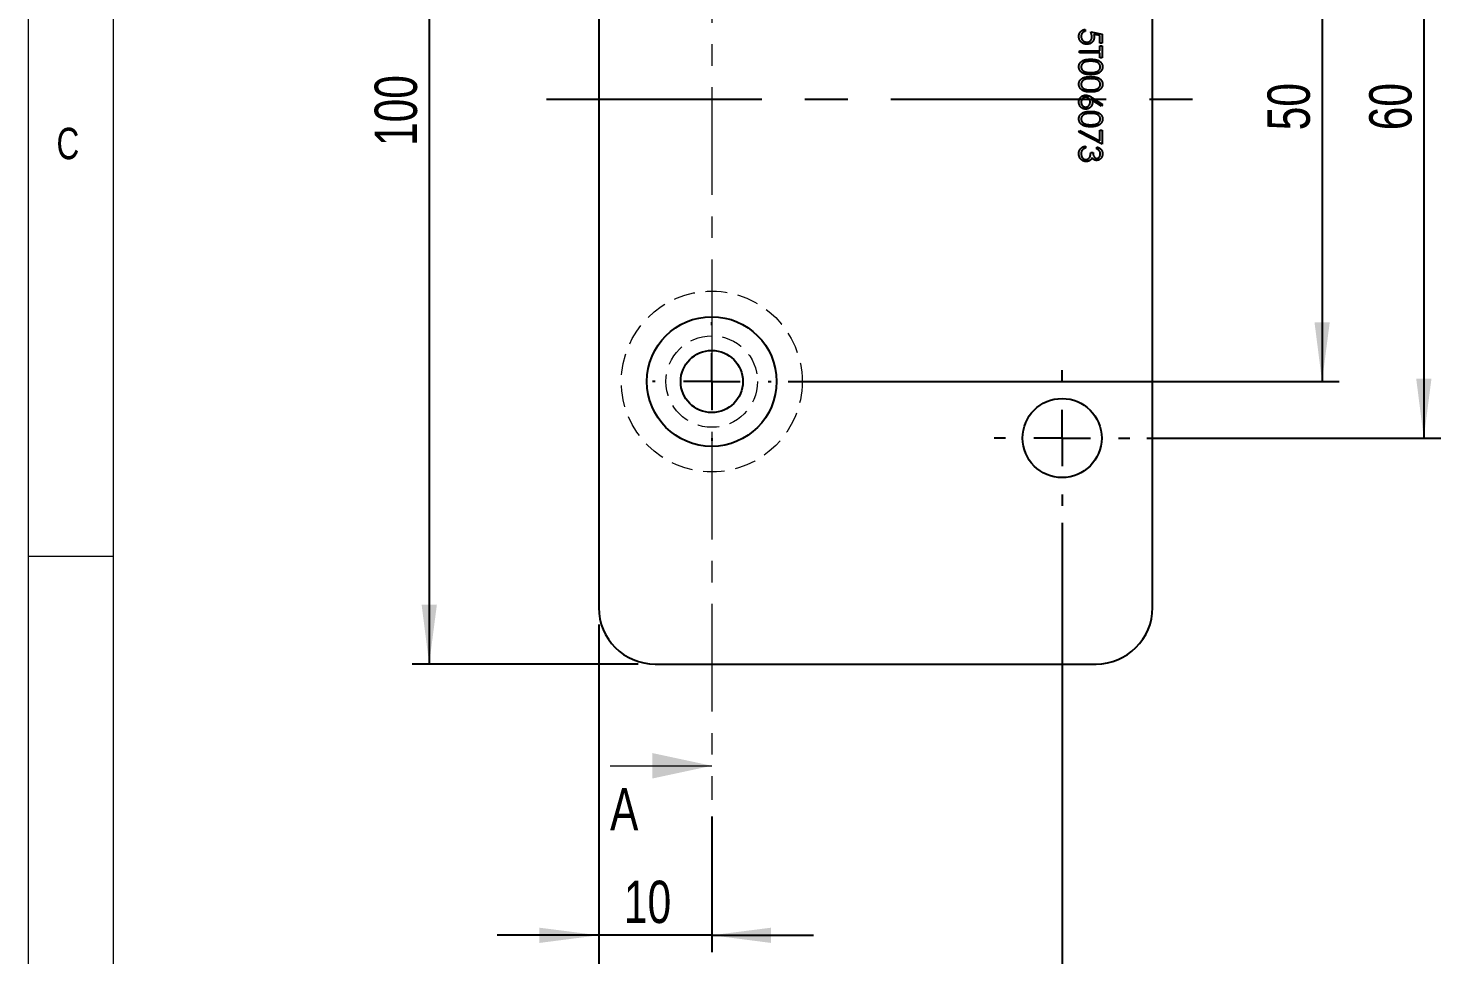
# Model space of a CAD drawing. Header units: millimetres. Extents: x 15 to 308, y 8 to 438.
# Drawn here: x 15 to 140, y 188.8 to 270.8 of the extents above; entities that cross this region are included whole.
import ezdxf

# ---------------------------------------------------------------- set-up
doc = ezdxf.new("R2010")
doc.units = ezdxf.units.MM
doc.header["$LTSCALE"] = 1.5
for name, pattern in [('CENTER', [10.16, 6.35, -1.27, 1.27, -1.27]), ('CENTERX2', [20.32, 12.7, -2.54, 2.54, -2.54]), ('HIDDEN', [1.905, 1.27, -0.635])]:
    doc.linetypes.add(name, pattern=pattern)
doc.layers.add('SLD-0', color=7, linetype='Continuous')
doc.styles.add('SLDTEXTSTYLE0', font='TXT', dxfattribs={"width": 0.75})
doc.dimstyles.new('SLDDIMSTYLE0', dxfattribs={"dimtxt": 3.75, "dimasz": 5.25, "dimexe": 0, "dimexo": 0.0625, "dimgap": 0.9375, "dimtad": 1, "dimdec": 3, "dimrnd": 1e-09, "dimzin": 12, "dimdsep": 46, "dimtxsty": 'SLDTEXTSTYLE0', "dimsah": 1, "dimcen": 0.09, "dimadec": 0, "dimazin": 3, "dimtfac": 1, "dimtdec": 3, "dimtofl": 0, "dimtmove": 0, "dimatfit": 3, "dimfxl": 1, "dimfrac": 2, "dimtolj": 1, "dimtzin": 12, "dimarcsym": 0})
doc.dimstyles.new('SLDDIMSTYLE1', dxfattribs={"dimtxt": 3.75, "dimasz": 5.25, "dimexe": 0, "dimexo": 0.0625, "dimgap": 0.9375, "dimtad": 1, "dimdec": 3, "dimrnd": 1e-09, "dimzin": 12, "dimdsep": 46, "dimtxsty": 'SLDTEXTSTYLE0', "dimsah": 1, "dimcen": 0.09, "dimadec": 0, "dimazin": 3, "dimtfac": 1, "dimtdec": 3, "dimtmove": 0, "dimatfit": 0, "dimfxl": 1, "dimfrac": 2, "dimtolj": 1, "dimtzin": 12, "dimarcsym": 0})

# ---------------------------------------------------------------- blocks, each defined once
blk = doc.blocks.new('_D_2')
at = {"layer": 'SLD-0'}
for p, q in [((65.48, 218.05), (65.48, 189.05)), ((75.48, 201.05), (75.48, 189.05)), ((65.48, 190.55), (56.48, 190.55)), ((75.48, 190.55), (65.48, 190.55)), ((75.48, 190.55), (84.48, 190.55))]:
    blk.add_line(p, q, dxfattribs=at)
for points in [[(65.48, 190.55), (60.23, 191.22), (60.23, 189.87)], [(75.48, 190.55), (80.73, 189.87), (80.73, 191.22)]]:
    blk.add_solid(points, dxfattribs=at)
at = {"layer": 'SLD-0', "insert": (67.71, 195.38), "char_height": 3.75, "attachment_point": 1, "style": 'SLDTEXTSTYLE0'}
blk.add_mtext('10', dxfattribs=at)
blk = doc.blocks.new('_D_4')
at = {"layer": 'SLD-0'}
for p, q in [((68.98, 314.55), (48.98, 314.55)), ((50.48, 314.55), (50.48, 214.55)), ((68.98, 214.55), (48.98, 214.55))]:
    blk.add_line(p, q, dxfattribs=at)
for points in [[(50.48, 314.55), (49.81, 309.3), (51.16, 309.3)], [(50.48, 214.55), (51.16, 219.8), (49.81, 219.8)]]:
    blk.add_solid(points, dxfattribs=at)
at = {"layer": 'SLD-0', "insert": (45.65, 260.39), "char_height": 3.75, "attachment_point": 1, "rotation": 90, "style": 'SLDTEXTSTYLE0'}
blk.add_mtext('100', dxfattribs=at)
blk = doc.blocks.new('_D_5')
at = {"layer": 'SLD-0'}
for p, q in [((82.23, 289.55), (130.98, 289.55)), ((129.48, 289.55), (129.48, 239.55)), ((82.23, 239.55), (130.98, 239.55))]:
    blk.add_line(p, q, dxfattribs=at)
for points in [[(129.48, 289.55), (128.81, 284.3), (130.16, 284.3)], [(129.48, 239.55), (130.16, 244.8), (128.81, 244.8)]]:
    blk.add_solid(points, dxfattribs=at)
at = {"layer": 'SLD-0', "insert": (124.65, 261.78), "char_height": 3.75, "attachment_point": 1, "rotation": 90, "style": 'SLDTEXTSTYLE0'}
blk.add_mtext('50', dxfattribs=at)
blk = doc.blocks.new('_D_6')
at = {"layer": 'SLD-0'}
for p, q in [((113.98, 294.55), (139.98, 294.55)), ((138.48, 294.55), (138.48, 234.55)), ((113.98, 234.55), (139.98, 234.55))]:
    blk.add_line(p, q, dxfattribs=at)
for points in [[(138.48, 294.55), (137.81, 289.3), (139.16, 289.3)], [(138.48, 234.55), (139.16, 239.8), (137.81, 239.8)]]:
    blk.add_solid(points, dxfattribs=at)
at = {"layer": 'SLD-0', "insert": (133.65, 261.78), "char_height": 3.75, "attachment_point": 1, "rotation": 90, "style": 'SLDTEXTSTYLE0'}
blk.add_mtext('60', dxfattribs=at)
blk = doc.blocks.new('_D_7')
at = {"layer": 'SLD-0'}
for p, q in [((106.48, 227.05), (106.48, 180.05)), ((65.48, 218.05), (65.48, 180.05)), ((106.48, 181.55), (65.48, 181.55))]:
    blk.add_line(p, q, dxfattribs=at)
for points in [[(65.48, 181.55), (70.73, 180.87), (70.73, 182.22)], [(106.48, 181.55), (101.23, 182.22), (101.23, 180.87)]]:
    blk.add_solid(points, dxfattribs=at)
at = {"layer": 'SLD-0', "insert": (83.21, 186.38), "char_height": 3.75, "attachment_point": 1, "style": 'SLDTEXTSTYLE0'}
blk.add_mtext('41', dxfattribs=at)
blk = doc.blocks.new('SW_CENTERMARKSYMBOL_0')
at = {"layer": 'SLD-0', "color": 0}
for p, q in [((0, 5), (0, 5.25)), ((0, 0), (0, 2.5)), ((-5, 0), (-5.25, 0)), ((0, 0), (-2.5, 0)), ((0, 0), (0, -2.5)), ((0, 0), (2.5, 0)), ((5, 0), (5.25, 0)), ((0, -5), (0, -5.25))]:
    blk.add_line(p, q, dxfattribs=at)
blk = doc.blocks.new('SW_CENTERMARKSYMBOL_2')
at = {"layer": 'SLD-0', "color": 0}
for p, q in [((0, 5), (0, 6)), ((0, 0), (0, 2.5)), ((-5, 0), (-6, 0)), ((0, 0), (-2.5, 0)), ((0, 0), (0, -2.5)), ((0, 0), (2.5, 0)), ((5, 0), (6, 0)), ((0, -5), (0, -6))]:
    blk.add_line(p, q, dxfattribs=at)

msp = doc.modelspace()

# ---------------------------------------------------------------- linework, layer by layer
at = {"color": 7, "linetype": 'Continuous', "lineweight": 18}
for p, q in [((15.005211, 438), (15.005211, 7.5)), ((22.510422, 430.5), (22.510422, 100.1250001)), ((15.005211, 224.1), (22.510422, 224.1)), ((66.481533, 205.5471462), (75.481533, 205.5471462))]:
    msp.add_line(p, q, dxfattribs=at)
at = {"color": 7, "linetype": 'CENTER', "lineweight": 18}
msp.add_line((75.481533, 326.5471462), (75.481533, 202.5471462), dxfattribs=at)
at = {"color": 7, "linetype": 'Continuous', "lineweight": 25}
for p, q in [((65.481533, 309.5471462), (65.481533, 219.5471462)), ((114.481533, 219.5471462), (114.481533, 309.5471462)), ((108.5235406, 270.7080833), (108.5235406, 270.5285962)), ((109.01072, 270.5029551), (110.01072, 270.2978269)), ((109.8055918, 270.1576026), (109.2795502, 270.265375)), ((109.8055918, 269.4773141), (109.8055918, 270.1576026)), ((110.01072, 270.2978269), (110.01072, 269.4773141)), ((108.01072, 268.6311603), (108.01072, 268.8106474)), ((108.01072, 268.8106474), (109.8055918, 268.8106474)), ((110.01072, 269.4773141), (109.8055918, 269.4773141)), ((109.8055918, 269.2465449), (110.01072, 269.2465449)), ((109.8055918, 268.8106474), (109.8055918, 269.2465449)), ((110.01072, 269.2465449), (110.01072, 268.1952628)), ((109.8055918, 268.6311603), (108.01072, 268.6311603)), ((109.8055918, 268.1952628), (109.8055918, 268.6311603)), ((110.01072, 268.1952628), (109.8055918, 268.1952628)), ((109.9534284, 263.9288365), (109.1453354, 264.4572821)), ((109.1493418, 264.6640128), (110.0620021, 264.0670577)), ((110.0620021, 264.0670577), (109.9534284, 263.9288365)), ((107.959438, 261.6055192), (108.0447745, 261.7605673)), ((110.01072, 260.5542372), (107.959438, 261.6055192)), ((108.0447745, 261.7605673), (109.8055918, 260.8579231)), ((109.8055918, 261.7850064), (110.01072, 261.7850064)), ((109.8055918, 260.8579231), (109.8055918, 261.7850064)), ((110.01072, 261.7850064), (110.01072, 260.5542372)), ((108.5491816, 260.37475), (108.5491816, 260.1952628)), ((109.5491816, 260.1183397), (109.5491816, 260.2978269)), ((109.01072, 259.8106474), (109.2158482, 259.8106474)), ((70.481533, 214.5471462), (109.481533, 214.5471462))]:
    msp.add_line(p, q, dxfattribs=at)
at = {"color": 190, "linetype": 'HIDDEN', "lineweight": 18}
for radius in [8, 4.05]:
    msp.add_circle((75.481533, 239.5471462), radius, dxfattribs=at)
at = {"color": 7, "linetype": 'Continuous', "lineweight": 25}
for centre, radius in [((75.481533, 239.5471462), 5.735), ((75.481533, 239.5471462), 2.75), ((106.481533, 234.5471462), 3.5)]:
    msp.add_circle(centre, radius, dxfattribs=at)
for centre, start, end in [((70.481533, 219.5471462), 180, 270), ((109.481533, 219.5471462), 270, 0)]:
    msp.add_arc(centre, 5, start, end, dxfattribs=at)
for points, knots in [([(107.959438, 270.0979071), (107.9598328, 270.1178352), (107.9606094, 270.1570413), (107.9687343, 270.2144817), (107.9803708, 270.2697472), (107.9978772, 270.3223929), (108.0198128, 270.3728908), (108.0475363, 270.4205609), (108.078953, 270.4666214), (108.1160275, 270.5091997), (108.1565507, 270.5487174), (108.2005265, 270.5840926), (108.247229, 270.6155975), (108.2968851, 270.6427276), (108.3493643, 270.6658694), (108.4048631, 270.6840494), (108.4630917, 270.6987227), (108.5031794, 270.7049304), (108.5235406, 270.7080833)], [0, 0, 0, 0, 0.0654211438, 0.1287083719, 0.1902361419, 0.250724402, 0.3106371794, 0.3707664083, 0.4316147444, 0.4935229736, 0.5558834554, 0.6173423673, 0.6786680391, 0.7407113595, 0.8029853625, 0.8668025803, 0.9323471713, 1, 1, 1, 1]), ([(108.6641656, 269.400391), (108.6478671, 269.4007711), (108.6154906, 269.401526), (108.5674082, 269.4053652), (108.5203437, 269.412757), (108.4742909, 269.4226815), (108.429337, 269.4355628), (108.3853532, 269.4511566), (108.3426135, 269.47024), (108.3007132, 269.4911722), (108.2605998, 269.5147417), (108.2230861, 269.5409008), (108.1876094, 269.5685382), (108.1545501, 269.5982762), (108.1241255, 269.630391), (108.0961551, 269.6644939), (108.0701657, 269.7003126), (108.0472125, 269.7384013), (108.0260908, 269.7779113), (108.0087631, 269.8194131), (107.9932713, 269.8619621), (107.980923, 269.9061706), (107.9712473, 269.9519385), (107.9646755, 269.9993412), (107.959889, 270.0481301), (107.9595893, 270.0812016), (107.959438, 270.0979071)], [0, 0, 0, 0, 0.04401447058, 0.08743412367, 0.13011839866, 0.17255369456, 0.21455475597, 0.2562980921, 0.29843822513, 0.34084900259, 0.38271518897, 0.42392404541, 0.46424624325, 0.50407367146, 0.54386190587, 0.58356672498, 0.62309431885, 0.66322906077, 0.70355125861, 0.74393789469, 0.7845412548, 0.82575011124, 0.86775736339, 0.91074516403, 0.95491444689, 1, 1, 1, 1]), ([(108.5235406, 270.5285962), (108.5044683, 270.5241798), (108.4678104, 270.5156914), (108.4163067, 270.4970596), (108.37041, 270.4742791), (108.3295131, 270.4471909), (108.2938508, 270.4148766), (108.2620697, 270.3780026), (108.2333982, 270.3366611), (108.2094994, 270.2907221), (108.1891173, 270.2422574), (108.1755449, 270.1915333), (108.1660015, 270.1399308), (108.1650462, 270.1050289), (108.1645662, 270.0874904)], [0, 0, 0, 0, 0.0946872519, 0.1819941557, 0.2643769486, 0.3421798619, 0.4186176109, 0.4965090754, 0.5773690916, 0.6615105925, 0.7467325508, 0.8312579843, 0.9152056162, 1, 1, 1, 1]), ([(108.1645662, 270.0874904), (108.1650352, 270.0703713), (108.1659587, 270.0366636), (108.1730667, 269.9870571), (108.1840139, 269.939164), (108.2003967, 269.893457), (108.2203079, 269.8491361), (108.2458594, 269.8073225), (108.2752651, 269.7668066), (108.3089546, 269.7288476), (108.3460802, 269.6940822), (108.3857815, 269.6633645), (108.428134, 269.6377776), (108.4724044, 269.6162153), (108.5190779, 269.599842), (108.5679357, 269.5881614), (108.6190985, 269.5813025), (108.6539953, 269.580359), (108.6717777, 269.5798782)], [0, 0, 0, 0, 0.0642072953, 0.1264246898, 0.1876802843, 0.2482164245, 0.30830506, 0.3696609913, 0.4316985518, 0.4959468922, 0.559758024, 0.6222954078, 0.6839106353, 0.7450924081, 0.8067402254, 0.8690866181, 0.933290003, 1, 1, 1, 1]), ([(109.3184123, 270.0297981), (109.317929, 270.0074645), (109.3169785, 269.9635511), (109.3078517, 269.8993003), (109.2934861, 269.8379672), (109.2734172, 269.7796802), (109.2477545, 269.7243313), (109.2156974, 269.6724298), (109.1782497, 269.6231967), (109.1351955, 269.5775152), (109.0878117, 269.5360728), (109.0368643, 269.4996351), (108.9828485, 269.468685), (108.9252482, 269.4437932), (108.8647001, 269.4239164), (108.8005672, 269.4106867), (108.733454, 269.4018771), (108.6875656, 269.4008929), (108.6641656, 269.400391)], [0, 0, 0, 0, 0.0658076458, 0.1293942737, 0.1908940606, 0.2512810689, 0.3108149645, 0.3703709874, 0.4307682626, 0.4928812506, 0.5551039482, 0.616067051, 0.6772560332, 0.7382598052, 0.8007621344, 0.8647775816, 0.931045295, 1, 1, 1, 1]), ([(108.6717777, 269.5798782), (108.687821, 269.5802545), (108.7192235, 269.580991), (108.7651659, 269.5870084), (108.8086362, 269.5974753), (108.8498443, 269.6120032), (108.8888291, 269.6304487), (108.9256309, 269.6529894), (108.9597645, 269.6800485), (108.991246, 269.7109581), (109.0203002, 269.7448199), (109.0450682, 269.7822163), (109.0659048, 269.8223648), (109.0838865, 269.8647817), (109.0968012, 269.910476), (109.1064971, 269.9585426), (109.1121059, 270.0095007), (109.1128841, 270.0443411), (109.1132841, 270.06225)], [0, 0, 0, 0, 0.065351382, 0.1279160318, 0.1883602056, 0.2472160773, 0.3056301292, 0.3637698398, 0.4226609139, 0.4826872941, 0.5433002212, 0.6041179553, 0.6649648913, 0.7274134941, 0.7914676251, 0.8580554427, 0.9270368146, 1, 1, 1, 1]), ([(109.1132841, 270.06225), (109.1129524, 270.0777522), (109.1122674, 270.1097604), (109.1072237, 270.1588592), (109.0990869, 270.2104545), (109.0878948, 270.2643485), (109.0732484, 270.320703), (109.0556973, 270.3793993), (109.0347133, 270.4405606), (109.0188663, 270.4817707), (109.01072, 270.5029551)], [0, 0, 0, 0, 0.102203037, 0.2110233424, 0.3250996616, 0.4465020971, 0.5737877176, 0.7089007098, 0.8503578713, 1, 1, 1, 1]), ([(109.2795502, 270.265375), (109.285396, 270.2442002), (109.2967215, 270.2031774), (109.3092962, 270.1426289), (109.3168765, 270.0851477), (109.3179115, 270.0478475), (109.3184123, 270.0297981)], [0, 0, 0, 0, 0.275068369, 0.5329014601, 0.7739734596, 1, 1, 1, 1]), ([(107.959438, 267.3983878), (107.9597045, 267.4141616), (107.9602299, 267.4452644), (107.9656664, 267.4913515), (107.9744066, 267.5360843), (107.9866447, 267.5796836), (108.0016246, 267.6223731), (108.021141, 267.6635709), (108.0436176, 267.7037353), (108.069215, 267.7427591), (108.0985417, 267.7799089), (108.1309784, 267.8153938), (108.1673346, 267.8483224), (108.2070363, 267.8789704), (108.2497182, 267.9080985), (108.295963, 267.9348924), (108.3455873, 267.9596758), (108.3989118, 267.9823292), (108.4567146, 268.0024141), (108.519657, 268.0201557), (108.5882945, 268.0341638), (108.6620759, 268.046154), (108.7413181, 268.0558251), (108.8260643, 268.0624276), (108.9162616, 268.0665083), (108.97813, 268.0668712), (109.0099188, 268.0670577)], [0, 0, 0, 0, 0.0337871463, 0.0666216577, 0.0992848781, 0.131361165, 0.1635851876, 0.196103927, 0.2289022543, 0.2621580559, 0.2959912223, 0.3302178457, 0.3650598259, 0.4009507373, 0.4376203821, 0.4757075294, 0.5153806916, 0.5564135415, 0.5997648299, 0.6464241556, 0.6964314445, 0.7497815178, 0.806573307, 0.8674355316, 0.9318867533, 1, 1, 1, 1]), ([(109.01072, 267.8875705), (108.9840065, 267.8875023), (108.9321608, 267.8873698), (108.8568218, 267.8839091), (108.786553, 267.8791947), (108.7212653, 267.8731139), (108.6611795, 267.8640837), (108.6058826, 267.8539655), (108.555667, 267.8416523), (108.5101883, 267.8270837), (108.4686745, 267.81049), (108.4300452, 267.7923723), (108.3938441, 267.7729091), (108.3603964, 267.7511267), (108.3295928, 267.7274038), (108.3008884, 267.7022762), (108.2752901, 267.6748062), (108.244589, 267.636804), (108.2128638, 267.5866346), (108.1852375, 267.5234229), (108.1678761, 267.4584695), (108.1656682, 267.4143831), (108.1645662, 267.3923782)], [0, 0, 0, 0, 0.0729510659, 0.1415836942, 0.2059264602, 0.2653013572, 0.3205972327, 0.3718165031, 0.4187897697, 0.4616987286, 0.5021335821, 0.5408043153, 0.5781805253, 0.6142968652, 0.6496782433, 0.6842994601, 0.7183589528, 0.7520808646, 0.8176524386, 0.8797220764, 0.9399655597, 1, 1, 1, 1]), ([(109.0099188, 268.0670577), (109.0419744, 268.0668703), (109.104243, 268.0665061), (109.1949771, 268.0624556), (109.2800972, 268.0557269), (109.3596075, 268.0465055), (109.4335285, 268.0352838), (109.5016627, 268.0203035), (109.5643253, 268.0032676), (109.6217208, 267.9835234), (109.6746223, 267.9612446), (109.7240082, 267.9369965), (109.7698035, 267.9098166), (109.8127394, 267.8812584), (109.852113, 267.8501658), (109.8884802, 267.8174236), (109.9210006, 267.781754), (109.9506271, 267.7443694), (109.9765982, 267.7049314), (109.9994741, 267.6645642), (110.0190169, 267.6229898), (110.0343828, 267.5800949), (110.0470747, 267.5362648), (110.0557541, 267.4913465), (110.0612152, 267.4452657), (110.0617373, 267.414162), (110.0620021, 267.3983878)], [0, 0, 0, 0, 0.0685946223, 0.1332460424, 0.1943125865, 0.2512792231, 0.3045134393, 0.3542349067, 0.4004805888, 0.4434107549, 0.4840148686, 0.5232523008, 0.5610423727, 0.5979002394, 0.6335184889, 0.6683143512, 0.7024956713, 0.7366853535, 0.7702931694, 0.803437255, 0.8359129517, 0.8684602458, 0.9008465382, 0.9334665246, 0.9662575753, 1, 1, 1, 1]), ([(109.8568739, 267.3923782), (109.8557131, 267.4144985), (109.8533893, 267.4587795), (109.8369931, 267.5241783), (109.8084143, 267.5868665), (109.777013, 267.6367197), (109.7471053, 267.6749276), (109.7211702, 267.701832), (109.6928009, 267.7270583), (109.6617141, 267.750297), (109.6283054, 267.7720623), (109.5923118, 267.7920515), (109.553551, 267.8100614), (109.5120559, 267.8266811), (109.4665811, 267.8412941), (109.4164274, 267.8533478), (109.3613063, 267.8644833), (109.3008951, 267.8723663), (109.235591, 267.8793742), (109.1651469, 267.8838778), (109.0896815, 267.8873814), (109.0375677, 267.8875062), (109.01072, 267.8875705)], [0, 0, 0, 0, 0.0603866193, 0.1208832486, 0.1827546186, 0.2478110298, 0.2812991, 0.3150876242, 0.3497023956, 0.3848565811, 0.4209661972, 0.4585111883, 0.4971747221, 0.5376020479, 0.5805030184, 0.62746754, 0.6783882096, 0.7339832206, 0.7937467046, 0.8577136722, 0.9266978644, 1, 1, 1, 1]), ([(109.0099188, 266.7080833), (108.9793337, 266.7084557), (108.9197399, 266.7091811), (108.8325793, 266.7129404), (108.7502947, 266.7203453), (108.6726887, 266.7296082), (108.6000844, 266.7424373), (108.5322304, 266.7582117), (108.4688338, 266.7757262), (108.4104139, 266.797346), (108.3561558, 266.8210093), (108.3054888, 266.8467551), (108.2579652, 266.8743379), (108.2139654, 266.9043886), (108.1731776, 266.9364191), (108.1363218, 266.971115), (108.10251, 267.0074982), (108.0724233, 267.0460196), (108.0460892, 267.0862547), (108.0225384, 267.1273742), (108.0035483, 267.1701076), (107.9872425, 267.2134864), (107.9747851, 267.2581312), (107.9661715, 267.3039863), (107.9601305, 267.3508184), (107.9596696, 267.3824764), (107.959438, 267.3983878)], [0, 0, 0, 0, 0.06506328962, 0.12677316647, 0.18551576323, 0.24076467917, 0.29297979602, 0.34225037278, 0.38891928619, 0.43277566406, 0.47462843263, 0.51477469064, 0.5536058935, 0.59142640643, 0.62802811995, 0.66380363411, 0.69898433613, 0.73359148931, 0.76762846915, 0.80120834779, 0.83426383973, 0.86698069473, 0.89971974152, 0.9327019125, 0.96617588343, 1, 1, 1, 1]), ([(107.959438, 265.8599263), (107.9597045, 265.8757001), (107.9602299, 265.9068029), (107.9656664, 265.95289), (107.9744066, 265.9976228), (107.9866447, 266.0412221), (108.0016246, 266.0839115), (108.021141, 266.1251094), (108.0436176, 266.1652738), (108.069215, 266.2042975), (108.0985417, 266.2414473), (108.1309784, 266.2769323), (108.1673346, 266.3098608), (108.2070363, 266.3405089), (108.2497182, 266.369637), (108.295963, 266.3964309), (108.3455873, 266.4212142), (108.3989118, 266.4438676), (108.4567146, 266.4639526), (108.519657, 266.4816941), (108.5882945, 266.4957022), (108.6620759, 266.5076925), (108.7413181, 266.5173636), (108.8260643, 266.523966), (108.9162616, 266.5280468), (108.97813, 266.5284097), (109.0099188, 266.5285962)], [0, 0, 0, 0, 0.0337871463, 0.0666216577, 0.0992848781, 0.131361165, 0.1635851876, 0.196103927, 0.2289022543, 0.2621580559, 0.2959912223, 0.3302178457, 0.3650598259, 0.4009507373, 0.4376203821, 0.4757075294, 0.5153806916, 0.5564135415, 0.5997648299, 0.6464241556, 0.6964314445, 0.7497815178, 0.806573307, 0.8674355316, 0.9318867533, 1, 1, 1, 1]), ([(108.1645662, 267.3923782), (108.1654792, 267.370231), (108.1673034, 267.3259822), (108.1849026, 267.2613343), (108.2114567, 267.1985742), (108.2428552, 267.1493902), (108.2727571, 267.1119716), (108.2982512, 267.0851619), (108.3267974, 267.060555), (108.357597, 267.0372167), (108.3912385, 267.0158115), (108.4275599, 266.9963468), (108.4666623, 266.9785849), (108.4939593, 266.9684655), (108.5079156, 266.9632917)], [0, 0, 0, 0, 0.1128134007, 0.2253938839, 0.3395948146, 0.4596754102, 0.5217351901, 0.5839258387, 0.6481741448, 0.7138810381, 0.7810044549, 0.8514509276, 0.9240506927, 1, 1, 1, 1]), ([(109.01072, 266.349109), (108.9840065, 266.3490407), (108.9321608, 266.3489082), (108.8568218, 266.3454476), (108.786553, 266.3407331), (108.7212653, 266.3346524), (108.6611795, 266.3256221), (108.6058826, 266.315504), (108.555667, 266.3031908), (108.5101883, 266.2886222), (108.4686745, 266.2720284), (108.4300452, 266.2539108), (108.3938441, 266.2344475), (108.3603964, 266.2126652), (108.3295928, 266.1889423), (108.3008884, 266.1638147), (108.2752901, 266.1363446), (108.244589, 266.0983425), (108.2128638, 266.0481731), (108.1852375, 265.9849614), (108.1678761, 265.920008), (108.1656682, 265.8759216), (108.1645662, 265.8539167)], [0, 0, 0, 0, 0.0729510659, 0.1415836942, 0.2059264602, 0.2653013572, 0.3205972327, 0.3718165031, 0.4187897697, 0.4616987286, 0.5021335821, 0.5408043153, 0.5781805253, 0.6142968652, 0.6496782433, 0.6842994601, 0.7183589528, 0.7520808646, 0.8176524386, 0.8797220764, 0.9399655597, 1, 1, 1, 1]), ([(108.5079156, 266.9632917), (108.5257611, 266.9572621), (108.5619953, 266.9450194), (108.6182031, 266.9292413), (108.6771761, 266.9168153), (108.7385619, 266.9056363), (108.8028131, 266.898006), (108.8697311, 266.8918644), (108.9393661, 266.8882468), (108.9866775, 266.8877984), (109.01072, 266.8875705)], [0, 0, 0, 0, 0.1105883386, 0.2245417541, 0.3425034941, 0.4643240984, 0.5907560327, 0.7222274754, 0.8588428362, 1, 1, 1, 1]), ([(110.0620021, 267.3983878), (110.0617233, 267.3824818), (110.061169, 267.3508498), (110.055841, 267.3040839), (110.0470004, 267.2583984), (110.0344741, 267.213988), (110.0189337, 267.170488), (109.9994554, 267.1282386), (109.9767817, 267.0869774), (109.9501395, 267.0473601), (109.9204354, 267.0089518), (109.8868567, 266.9726958), (109.8497426, 266.9385889), (109.8094901, 266.906203), (109.7653272, 266.876457), (109.718022, 266.8481293), (109.6667472, 266.8227738), (109.6123583, 266.798354), (109.5533505, 266.7772757), (109.4900564, 266.7582665), (109.4217283, 266.742907), (109.3487247, 266.7301132), (109.2707776, 266.7202018), (109.188054, 266.7129832), (109.1004995, 266.70917), (109.0406378, 266.7084518), (109.0099188, 266.7080833)], [0, 0, 0, 0, 0.0337881162, 0.0671939324, 0.0998624109, 0.1325666121, 0.1651511733, 0.1979131874, 0.2313190036, 0.2650832783, 0.2992553088, 0.3343985665, 0.3699428235, 0.4062835607, 0.4440638197, 0.4829977069, 0.5233544466, 0.5655365896, 0.6096129241, 0.6563908114, 0.7058854949, 0.7583245003, 0.8138317829, 0.872794559, 0.9347222295, 1, 1, 1, 1]), ([(109.0099188, 266.5285962), (109.0419744, 266.5284087), (109.104243, 266.5280446), (109.1949771, 266.5239941), (109.2800972, 266.5172653), (109.3596075, 266.508044), (109.4335285, 266.4968223), (109.5016627, 266.481842), (109.5643253, 266.4648061), (109.6217208, 266.4450618), (109.6746223, 266.4227831), (109.7240082, 266.398535), (109.7698035, 266.3713551), (109.8127394, 266.3427968), (109.852113, 266.3117042), (109.8884802, 266.2789621), (109.9210006, 266.2432924), (109.9506271, 266.2059078), (109.9765982, 266.1664699), (109.9994741, 266.1261026), (110.0190169, 266.0845283), (110.0343828, 266.0416333), (110.0470747, 265.9978033), (110.0557541, 265.952885), (110.0612152, 265.9068042), (110.0617373, 265.8757005), (110.0620021, 265.8599263)], [0, 0, 0, 0, 0.0685946223, 0.1332460424, 0.1943125865, 0.2512792231, 0.3045134393, 0.3542349067, 0.4004805888, 0.4434107549, 0.4840148686, 0.5232523008, 0.5610423727, 0.5979002394, 0.6335184889, 0.6683143512, 0.7024956713, 0.7366853535, 0.7702931694, 0.803437255, 0.8359129517, 0.8684602458, 0.9008465382, 0.9334665246, 0.9662575753, 1, 1, 1, 1]), ([(109.01072, 266.8875705), (109.0347587, 266.8878849), (109.0817833, 266.8884999), (109.1506509, 266.8908508), (109.216061, 266.8969214), (109.2782956, 266.9036637), (109.33701, 266.913605), (109.3926959, 266.9243238), (109.4446633, 266.9387245), (109.493726, 266.9541072), (109.5393263, 266.9717131), (109.5816771, 266.9910935), (109.6209826, 267.0117917), (109.6571352, 267.034273), (109.6902966, 267.0582705), (109.7198021, 267.0844177), (109.7465661, 267.1116773), (109.7771161, 267.1498586), (109.8082657, 267.1998439), (109.8369318, 267.2620414), (109.8533937, 267.3267675), (109.8557147, 267.3705237), (109.8568739, 267.3923782)], [0, 0, 0, 0, 0.065681198, 0.1284864642, 0.1881751303, 0.2451061307, 0.2994484245, 0.350822936, 0.3999416805, 0.4466717436, 0.4912545334, 0.5333763443, 0.573852755, 0.6125263117, 0.6495971364, 0.6855320416, 0.7201057861, 0.753837663, 0.818925416, 0.8804934617, 0.9403113338, 1, 1, 1, 1]), ([(109.8568739, 265.8539167), (109.8557131, 265.876037), (109.8533893, 265.920318), (109.8369931, 265.9857168), (109.8084143, 266.048405), (109.777013, 266.0982581), (109.7471053, 266.136466), (109.7211702, 266.1633704), (109.6928009, 266.1885968), (109.6617141, 266.2118355), (109.6283054, 266.2336008), (109.5923118, 266.2535899), (109.553551, 266.2715998), (109.5120559, 266.2882196), (109.4665811, 266.3028326), (109.4164274, 266.3148863), (109.3613063, 266.3260217), (109.3008951, 266.3339048), (109.235591, 266.3409126), (109.1651469, 266.3454162), (109.0896815, 266.3489198), (109.0375677, 266.3490447), (109.01072, 266.349109)], [0, 0, 0, 0, 0.0603866193, 0.1208832486, 0.1827546186, 0.2478110298, 0.2812991, 0.3150876242, 0.3497023956, 0.3848565811, 0.4209661972, 0.4585111883, 0.4971747221, 0.5376020479, 0.5805030184, 0.62746754, 0.6783882096, 0.7339832206, 0.7937467046, 0.8577136722, 0.9266978644, 1, 1, 1, 1]), ([(109.0099188, 265.1696218), (108.9793337, 265.1699941), (108.9197399, 265.1707196), (108.8325793, 265.1744789), (108.7502947, 265.1818838), (108.6726887, 265.1911466), (108.6000844, 265.2039758), (108.5322304, 265.2197502), (108.4688338, 265.2372646), (108.4104139, 265.2588845), (108.3561558, 265.2825478), (108.3054888, 265.3082936), (108.2579652, 265.3358764), (108.2139654, 265.3659271), (108.1731776, 265.3979576), (108.1363218, 265.4326535), (108.10251, 265.4690367), (108.0724233, 265.507558), (108.0460892, 265.5477932), (108.0225384, 265.5889127), (108.0035483, 265.631646), (107.9872425, 265.6750249), (107.9747851, 265.7196697), (107.9661715, 265.7655247), (107.9601305, 265.8123569), (107.9596696, 265.8440149), (107.959438, 265.8599263)], [0, 0, 0, 0, 0.06506328962, 0.12677316647, 0.18551576323, 0.24076467917, 0.29297979602, 0.34225037278, 0.38891928619, 0.43277566406, 0.47462843263, 0.51477469064, 0.5536058935, 0.59142640643, 0.62802811995, 0.66380363411, 0.69898433613, 0.73359148931, 0.76762846915, 0.80120834779, 0.83426383973, 0.86698069473, 0.89971974152, 0.9327019125, 0.96617588343, 1, 1, 1, 1]), ([(108.1645662, 265.8539167), (108.1654792, 265.8317694), (108.1673034, 265.7875207), (108.1849026, 265.7228728), (108.2114567, 265.6601126), (108.2428552, 265.6109287), (108.2727571, 265.5735101), (108.2982512, 265.5467004), (108.3267974, 265.5220935), (108.357597, 265.4987551), (108.3912385, 265.47735), (108.4275599, 265.4578853), (108.4666623, 265.4401234), (108.4939593, 265.4300039), (108.5079156, 265.4248301)], [0, 0, 0, 0, 0.1128134007, 0.2253938839, 0.3395948146, 0.4596754102, 0.5217351901, 0.5839258387, 0.6481741448, 0.7138810381, 0.7810044549, 0.8514509276, 0.9240506927, 1, 1, 1, 1]), ([(108.5079156, 265.4248301), (108.5257611, 265.4188005), (108.5619953, 265.4065579), (108.6182031, 265.3907798), (108.6771761, 265.3783538), (108.7385619, 265.3671747), (108.8028131, 265.3595444), (108.8697311, 265.3534028), (108.9393661, 265.3497853), (108.9866775, 265.3493369), (109.01072, 265.349109)], [0, 0, 0, 0, 0.1105883386, 0.2245417541, 0.3425034941, 0.4643240984, 0.5907560327, 0.7222274754, 0.8588428362, 1, 1, 1, 1]), ([(110.0620021, 265.8599263), (110.0617233, 265.8440203), (110.061169, 265.8123883), (110.055841, 265.7656224), (110.0470004, 265.7199368), (110.0344741, 265.6755265), (110.0189337, 265.6320265), (109.9994554, 265.5897771), (109.9767817, 265.5485159), (109.9501395, 265.5088986), (109.9204354, 265.4704902), (109.8868567, 265.4342343), (109.8497426, 265.4001274), (109.8094901, 265.3677415), (109.7653272, 265.3379954), (109.718022, 265.3096677), (109.6667472, 265.2843123), (109.6123583, 265.2598925), (109.5533505, 265.2388142), (109.4900564, 265.2198049), (109.4217283, 265.2044455), (109.3487247, 265.1916516), (109.2707776, 265.1817403), (109.188054, 265.1745216), (109.1004995, 265.1707084), (109.0406378, 265.1699903), (109.0099188, 265.1696218)], [0, 0, 0, 0, 0.0337881162, 0.0671939324, 0.0998624109, 0.1325666121, 0.1651511733, 0.1979131874, 0.2313190036, 0.2650832783, 0.2992553088, 0.3343985665, 0.3699428235, 0.4062835607, 0.4440638197, 0.4829977069, 0.5233544466, 0.5655365896, 0.6096129241, 0.6563908114, 0.7058854949, 0.7583245003, 0.8138317829, 0.872794559, 0.9347222295, 1, 1, 1, 1]), ([(109.01072, 265.349109), (109.0347587, 265.3494234), (109.0817833, 265.3500384), (109.1506509, 265.3523892), (109.216061, 265.3584599), (109.2782956, 265.3652022), (109.33701, 265.3751435), (109.3926959, 265.3858622), (109.4446633, 265.4002629), (109.493726, 265.4156456), (109.5393263, 265.4332516), (109.5816771, 265.452632), (109.6209826, 265.4733302), (109.6571352, 265.4958114), (109.6902966, 265.519809), (109.7198021, 265.5459561), (109.7465661, 265.5732158), (109.7771161, 265.611397), (109.8082657, 265.6613823), (109.8369318, 265.7235798), (109.8533937, 265.7883059), (109.8557147, 265.8320622), (109.8568739, 265.8539167)], [0, 0, 0, 0, 0.065681198, 0.1284864642, 0.1881751303, 0.2451061307, 0.2994484245, 0.350822936, 0.3999416805, 0.4466717436, 0.4912545334, 0.5333763443, 0.573852755, 0.6125263117, 0.6495971364, 0.6855320416, 0.7201057861, 0.753837663, 0.818925416, 0.8804934617, 0.9403113338, 1, 1, 1, 1]), ([(107.959438, 264.2818013), (107.9603112, 264.3087137), (107.962041, 264.3620224), (107.9774501, 264.4404412), (108.0024256, 264.5157915), (108.0368338, 264.5875454), (108.0802954, 264.6540143), (108.1326167, 264.7134804), (108.1926793, 264.7656471), (108.2604738, 264.8090612), (108.3333252, 264.8434948), (108.4092893, 264.8693176), (108.4880892, 264.8844011), (108.541507, 264.8865089), (108.5684123, 264.8875705)], [0, 0, 0, 0, 0.084334722, 0.1670523184, 0.2495660772, 0.3327404818, 0.4159148864, 0.4978280095, 0.5803725886, 0.6646001211, 0.7494666931, 0.8325102339, 0.9156392817, 1, 1, 1, 1]), ([(108.5720181, 263.6568013), (108.5440297, 263.6576145), (108.4889552, 263.6592147), (108.4087399, 263.6751597), (108.3323213, 263.6999366), (108.2609195, 263.7353524), (108.1946323, 263.7793423), (108.1358978, 263.8329866), (108.0835149, 263.8943829), (108.0397111, 263.9638039), (108.0039379, 264.0385142), (107.9782435, 264.1170011), (107.9624244, 264.1985023), (107.9604412, 264.2538192), (107.959438, 264.2818013)], [0, 0, 0, 0, 0.0859479431, 0.1691252119, 0.2503991072, 0.3322897361, 0.4133642879, 0.4941722834, 0.5760217354, 0.6607569693, 0.7457831259, 0.830043593, 0.9140275458, 1, 1, 1, 1]), ([(108.5612008, 264.7080833), (108.5476865, 264.7077254), (108.5211871, 264.7070236), (108.4821361, 264.7006508), (108.4445561, 264.6909165), (108.4086409, 264.6764363), (108.3738431, 264.6591638), (108.3414229, 264.6363607), (108.3094114, 264.611094), (108.2802677, 264.5808917), (108.2531497, 264.5484784), (108.2294467, 264.5138491), (108.2091688, 264.4777577), (108.1932768, 264.4397169), (108.1802343, 264.4002664), (108.1710563, 264.3590775), (108.1658675, 264.3161216), (108.1650056, 264.2870233), (108.1645662, 264.2721859)], [0, 0, 0, 0, 0.061841703, 0.1212623731, 0.1807459489, 0.2392309018, 0.2983075588, 0.3581827976, 0.4203592308, 0.4847924155, 0.5499384838, 0.6137182775, 0.6766807072, 0.7391541704, 0.8021997032, 0.8667401776, 0.9320496524, 1, 1, 1, 1]), ([(108.1645662, 264.2721859), (108.1650057, 264.2573485), (108.1658676, 264.2282503), (108.171056, 264.185294), (108.1802358, 264.1441064), (108.1932716, 264.1046512), (108.209188, 264.0666276), (108.2293205, 264.0305677), (108.2532954, 263.996266), (108.2802214, 263.9638313), (108.3095773, 263.9337548), (108.3411371, 263.9078821), (108.3741051, 263.8857774), (108.4085039, 263.867815), (108.4445779, 263.8534942), (108.4821303, 263.8437105), (108.5211886, 263.8373509), (108.5476871, 263.8366473), (108.5612008, 263.8362885)], [0, 0, 0, 0, 0.0679623715, 0.1332834029, 0.1978352978, 0.2608919865, 0.3233765045, 0.3863500755, 0.4496377311, 0.514795327, 0.5792399132, 0.6418141778, 0.7013585648, 0.760726766, 0.8192220679, 0.8787161694, 0.9381473541, 1, 1, 1, 1]), ([(108.959438, 264.2878109), (108.9589934, 264.3030465), (108.958125, 264.332806), (108.953082, 264.3764673), (108.9435854, 264.4177892), (108.9314903, 264.457319), (108.91486, 264.4943177), (108.894659, 264.5290542), (108.8708754, 264.5616628), (108.8438463, 264.5918019), (108.8142532, 264.6191274), (108.7825563, 264.6426595), (108.7495196, 264.662958), (108.7148671, 264.6794619), (108.6786119, 264.6923134), (108.6409209, 264.7016095), (108.6015413, 264.7067831), (108.574837, 264.7076438), (108.5612008, 264.7080833)], [0, 0, 0, 0, 0.0705992894, 0.137900921, 0.2031961978, 0.2667897247, 0.3291063872, 0.3906535452, 0.4526530569, 0.5157480403, 0.5779263408, 0.6389300116, 0.6983507176, 0.7572960374, 0.8163937674, 0.8762669096, 0.9368171089, 1, 1, 1, 1]), ([(108.5612008, 263.8362885), (108.5748548, 263.8366029), (108.6016533, 263.8372201), (108.6409033, 263.8442006), (108.6788034, 263.853882), (108.7151154, 263.8685009), (108.7496959, 263.8874932), (108.7827197, 263.9106265), (108.8144399, 263.937388), (108.8439044, 263.9683009), (108.8708456, 264.0019525), (108.8946282, 264.0377328), (108.9146996, 264.0751659), (108.9314465, 264.1142139), (108.9435319, 264.1553241), (108.9530481, 264.1978329), (108.9581121, 264.2422839), (108.9589904, 264.2724419), (108.959438, 264.2878109)], [0, 0, 0, 0, 0.0611379149, 0.1199938439, 0.1782253215, 0.2362564203, 0.294929377, 0.3547157488, 0.4167296639, 0.4806644085, 0.5458317702, 0.6097581054, 0.6729712285, 0.7360168692, 0.7998393982, 0.8647753567, 0.9310876233, 1, 1, 1, 1]), ([(108.5684123, 264.8875705), (108.5890093, 264.8868954), (108.6310642, 264.885517), (108.6947579, 264.8758922), (108.75993, 264.8604266), (108.8152181, 264.8431064), (108.8605104, 264.8248061), (108.8970267, 264.809576), (108.9346044, 264.7906195), (108.9745322, 264.7704061), (109.015781, 264.7471165), (109.0590403, 264.7217933), (109.1036219, 264.6937363), (109.1338758, 264.6740676), (109.1493418, 264.6640128)], [0, 0, 0, 0, 0.0978181896, 0.1997260534, 0.3052763575, 0.4158114905, 0.4744722311, 0.5372738798, 0.6036574206, 0.6742988631, 0.7498344853, 0.8285984768, 0.9123777782, 1, 1, 1, 1]), ([(109.1645662, 264.2501506), (109.1640198, 264.2298235), (109.1629444, 264.1898101), (109.1546679, 264.1310634), (109.141625, 264.0746126), (109.1226122, 264.0206916), (109.0983252, 263.9691071), (109.0692173, 263.9195629), (109.0337854, 263.8729903), (108.9942055, 263.8287896), (108.9503672, 263.7886598), (108.9038521, 263.7531307), (108.8547088, 263.7232868), (108.802962, 263.6990731), (108.7486916, 263.6802703), (108.6919669, 263.6665631), (108.6327489, 263.6584605), (108.5924757, 263.6573602), (108.5720181, 263.6568013)], [0, 0, 0, 0, 0.0652308037, 0.128404896, 0.1900670716, 0.2509433658, 0.3115458329, 0.3728628022, 0.4350236739, 0.4990717247, 0.563091075, 0.6255101063, 0.6866800359, 0.747282503, 0.8085634952, 0.8707421035, 0.9343409515, 1, 1, 1, 1]), ([(109.1453354, 264.4572821), (109.1509433, 264.422099), (109.1618822, 264.3534706), (109.1636868, 264.2840044), (109.1645662, 264.2501506)], [0, 0, 0, 0, 0.5126593363, 1, 1, 1, 1]), ([(107.959438, 262.7830032), (107.9597045, 262.798777), (107.9602299, 262.8298798), (107.9656664, 262.8759669), (107.9744066, 262.9206997), (107.9866447, 262.964299), (108.0016246, 263.0069884), (108.021141, 263.0481863), (108.0436176, 263.0883507), (108.069215, 263.1273745), (108.0985417, 263.1645243), (108.1309784, 263.2000092), (108.1673346, 263.2329378), (108.2070363, 263.2635858), (108.2497182, 263.2927139), (108.295963, 263.3195078), (108.3455873, 263.3442911), (108.3989118, 263.3669446), (108.4567146, 263.3870295), (108.519657, 263.4047711), (108.5882945, 263.4187792), (108.6620759, 263.4307694), (108.7413181, 263.4404405), (108.8260643, 263.447043), (108.9162616, 263.4511237), (108.97813, 263.4514866), (109.0099188, 263.4516731)], [0, 0, 0, 0, 0.0337871463, 0.0666216577, 0.0992848781, 0.131361165, 0.1635851876, 0.196103927, 0.2289022543, 0.2621580559, 0.2959912223, 0.3302178457, 0.3650598259, 0.4009507373, 0.4376203821, 0.4757075294, 0.5153806916, 0.5564135415, 0.5997648299, 0.6464241556, 0.6964314445, 0.7497815178, 0.806573307, 0.8674355316, 0.9318867533, 1, 1, 1, 1]), ([(109.0099188, 262.0926987), (108.9793337, 262.0930711), (108.9197399, 262.0937965), (108.8325793, 262.0975558), (108.7502947, 262.1049607), (108.6726887, 262.1142236), (108.6000844, 262.1270527), (108.5322304, 262.1428271), (108.4688338, 262.1603415), (108.4104139, 262.1819614), (108.3561558, 262.2056247), (108.3054888, 262.2313705), (108.2579652, 262.2589533), (108.2139654, 262.289004), (108.1731776, 262.3210345), (108.1363218, 262.3557304), (108.10251, 262.3921136), (108.0724233, 262.430635), (108.0460892, 262.4708701), (108.0225384, 262.5119896), (108.0035483, 262.554723), (107.9872425, 262.5981018), (107.9747851, 262.6427466), (107.9661715, 262.6886017), (107.9601305, 262.7354338), (107.9596696, 262.7670918), (107.959438, 262.7830032)], [0, 0, 0, 0, 0.06506328962, 0.12677316647, 0.18551576323, 0.24076467917, 0.29297979602, 0.34225037278, 0.38891928619, 0.43277566406, 0.47462843263, 0.51477469064, 0.5536058935, 0.59142640643, 0.62802811995, 0.66380363411, 0.69898433613, 0.73359148931, 0.76762846915, 0.80120834779, 0.83426383973, 0.86698069473, 0.89971974152, 0.9327019125, 0.96617588343, 1, 1, 1, 1]), ([(109.01072, 263.2721859), (108.9840065, 263.2721176), (108.9321608, 263.2719852), (108.8568218, 263.2685245), (108.786553, 263.2638101), (108.7212653, 263.2577293), (108.6611795, 263.2486991), (108.6058826, 263.2385809), (108.555667, 263.2262677), (108.5101883, 263.2116991), (108.4686745, 263.1951054), (108.4300452, 263.1769877), (108.3938441, 263.1575245), (108.3603964, 263.1357421), (108.3295928, 263.1120192), (108.3008884, 263.0868916), (108.2752901, 263.0594216), (108.244589, 263.0214194), (108.2128638, 262.97125), (108.1852375, 262.9080383), (108.1678761, 262.8430849), (108.1656682, 262.7989985), (108.1645662, 262.7769936)], [0, 0, 0, 0, 0.0729510659, 0.1415836942, 0.2059264602, 0.2653013572, 0.3205972327, 0.3718165031, 0.4187897697, 0.4616987286, 0.5021335821, 0.5408043153, 0.5781805253, 0.6142968652, 0.6496782433, 0.6842994601, 0.7183589528, 0.7520808646, 0.8176524386, 0.8797220764, 0.9399655597, 1, 1, 1, 1]), ([(108.1645662, 262.7769936), (108.1654792, 262.7548463), (108.1673034, 262.7105976), (108.1849026, 262.6459497), (108.2114567, 262.5831896), (108.2428552, 262.5340056), (108.2727571, 262.496587), (108.2982512, 262.4697773), (108.3267974, 262.4451704), (108.357597, 262.4218321), (108.3912385, 262.4004269), (108.4275599, 262.3809622), (108.4666623, 262.3632003), (108.4939593, 262.3530809), (108.5079156, 262.3479071)], [0, 0, 0, 0, 0.1128134007, 0.2253938839, 0.3395948146, 0.4596754102, 0.5217351901, 0.5839258387, 0.6481741448, 0.7138810381, 0.7810044549, 0.8514509276, 0.9240506927, 1, 1, 1, 1]), ([(109.0099188, 263.4516731), (109.0419744, 263.4514856), (109.104243, 263.4511215), (109.1949771, 263.447071), (109.2800972, 263.4403422), (109.3596075, 263.4311209), (109.4335285, 263.4198992), (109.5016627, 263.4049189), (109.5643253, 263.387883), (109.6217208, 263.3681388), (109.6746223, 263.34586), (109.7240082, 263.3216119), (109.7698035, 263.294432), (109.8127394, 263.2658738), (109.852113, 263.2347811), (109.8884802, 263.202039), (109.9210006, 263.1663693), (109.9506271, 263.1289848), (109.9765982, 263.0895468), (109.9994741, 263.0491795), (110.0190169, 263.0076052), (110.0343828, 262.9647102), (110.0470747, 262.9208802), (110.0557541, 262.8759619), (110.0612152, 262.8298811), (110.0617373, 262.7987774), (110.0620021, 262.7830032)], [0, 0, 0, 0, 0.0685946223, 0.1332460424, 0.1943125865, 0.2512792231, 0.3045134393, 0.3542349067, 0.4004805888, 0.4434107549, 0.4840148686, 0.5232523008, 0.5610423727, 0.5979002394, 0.6335184889, 0.6683143512, 0.7024956713, 0.7366853535, 0.7702931694, 0.803437255, 0.8359129517, 0.8684602458, 0.9008465382, 0.9334665246, 0.9662575753, 1, 1, 1, 1]), ([(110.0620021, 262.7830032), (110.0617233, 262.7670972), (110.061169, 262.7354652), (110.055841, 262.6886993), (110.0470004, 262.6430138), (110.0344741, 262.5986034), (110.0189337, 262.5551034), (109.9994554, 262.512854), (109.9767817, 262.4715928), (109.9501395, 262.4319755), (109.9204354, 262.3935672), (109.8868567, 262.3573112), (109.8497426, 262.3232043), (109.8094901, 262.2908184), (109.7653272, 262.2610723), (109.718022, 262.2327447), (109.6667472, 262.2073892), (109.6123583, 262.1829694), (109.5533505, 262.1618911), (109.4900564, 262.1428818), (109.4217283, 262.1275224), (109.3487247, 262.1147286), (109.2707776, 262.1048172), (109.188054, 262.0975985), (109.1004995, 262.0937853), (109.0406378, 262.0930672), (109.0099188, 262.0926987)], [0, 0, 0, 0, 0.0337881162, 0.0671939324, 0.0998624109, 0.1325666121, 0.1651511733, 0.1979131874, 0.2313190036, 0.2650832783, 0.2992553088, 0.3343985665, 0.3699428235, 0.4062835607, 0.4440638197, 0.4829977069, 0.5233544466, 0.5655365896, 0.6096129241, 0.6563908114, 0.7058854949, 0.7583245003, 0.8138317829, 0.872794559, 0.9347222295, 1, 1, 1, 1]), ([(109.8568739, 262.7769936), (109.8557131, 262.7991139), (109.8533893, 262.8433949), (109.8369931, 262.9087937), (109.8084143, 262.9714819), (109.777013, 263.0213351), (109.7471053, 263.0595429), (109.7211702, 263.0864473), (109.6928009, 263.1116737), (109.6617141, 263.1349124), (109.6283054, 263.1566777), (109.5923118, 263.1766669), (109.553551, 263.1946768), (109.5120559, 263.2112965), (109.4665811, 263.2259095), (109.4164274, 263.2379632), (109.3613063, 263.2490987), (109.3008951, 263.2569817), (109.235591, 263.2639895), (109.1651469, 263.2684932), (109.0896815, 263.2719967), (109.0375677, 263.2721216), (109.01072, 263.2721859)], [0, 0, 0, 0, 0.0603866193, 0.1208832486, 0.1827546186, 0.2478110298, 0.2812991, 0.3150876242, 0.3497023956, 0.3848565811, 0.4209661972, 0.4585111883, 0.4971747221, 0.5376020479, 0.5805030184, 0.62746754, 0.6783882096, 0.7339832206, 0.7937467046, 0.8577136722, 0.9266978644, 1, 1, 1, 1]), ([(109.01072, 262.2721859), (109.0347587, 262.2725003), (109.0817833, 262.2731153), (109.1506509, 262.2754662), (109.216061, 262.2815368), (109.2782956, 262.2882791), (109.33701, 262.2982204), (109.3926959, 262.3089391), (109.4446633, 262.3233398), (109.493726, 262.3387226), (109.5393263, 262.3563285), (109.5816771, 262.3757089), (109.6209826, 262.3964071), (109.6571352, 262.4188884), (109.6902966, 262.4428859), (109.7198021, 262.4690331), (109.7465661, 262.4962927), (109.7771161, 262.5344739), (109.8082657, 262.5844593), (109.8369318, 262.6466568), (109.8533937, 262.7113829), (109.8557147, 262.7551391), (109.8568739, 262.7769936)], [0, 0, 0, 0, 0.065681198, 0.1284864642, 0.1881751303, 0.2451061307, 0.2994484245, 0.350822936, 0.3999416805, 0.4466717436, 0.4912545334, 0.5333763443, 0.573852755, 0.6125263117, 0.6495971364, 0.6855320416, 0.7201057861, 0.753837663, 0.818925416, 0.8804934617, 0.9403113338, 1, 1, 1, 1]), ([(108.5079156, 262.3479071), (108.5257611, 262.3418775), (108.5619953, 262.3296348), (108.6182031, 262.3138567), (108.6771761, 262.3014307), (108.7385619, 262.2902517), (108.8028131, 262.2826213), (108.8697311, 262.2764797), (108.9393661, 262.2728622), (108.9866775, 262.2724138), (109.01072, 262.2721859)], [0, 0, 0, 0, 0.1105883386, 0.2245417541, 0.3425034941, 0.4643240984, 0.5907560327, 0.7222274754, 0.8588428362, 1, 1, 1, 1]), ([(107.959438, 259.7076827), (107.9599341, 259.7290651), (107.9609103, 259.7711387), (107.9675838, 259.8329921), (107.9797724, 259.8920331), (107.9961743, 259.9483414), (108.0169695, 260.0019672), (108.0428659, 260.0527467), (108.0733297, 260.1009923), (108.1087203, 260.1462489), (108.1483096, 260.1885109), (108.1928005, 260.2266553), (108.2413704, 260.261318), (108.2945836, 260.291571), (108.3517523, 260.3187921), (108.4136086, 260.3411812), (108.4795995, 260.3608873), (108.5255868, 260.3700492), (108.5491816, 260.37475)], [0, 0, 0, 0, 0.0655411703, 0.1289631678, 0.1903771362, 0.2500923617, 0.3085484325, 0.3663979631, 0.4245421893, 0.4831699964, 0.5422433998, 0.601739352, 0.6625060022, 0.7248555134, 0.7891278293, 0.8563463999, 0.926295235, 1, 1, 1, 1]), ([(108.2727393, 260.0386122), (108.2641059, 260.0274141), (108.2468659, 260.0050526), (108.224865, 259.9686136), (108.2058015, 259.9302908), (108.1912394, 259.8892539), (108.1789093, 259.8463883), (108.1708405, 259.8010012), (108.1653044, 259.7534931), (108.1648158, 259.7210544), (108.1645662, 259.7044776)], [0, 0, 0, 0, 0.1182713048, 0.2361775331, 0.3556629329, 0.4759041647, 0.6001273417, 0.7286081162, 0.8613134757, 1, 1, 1, 1]), ([(108.5491816, 260.1952628), (108.5337821, 260.1905867), (108.5038289, 260.1814911), (108.4607202, 260.1660086), (108.4212013, 260.1483696), (108.3849823, 260.129447), (108.3517067, 260.1095736), (108.3222542, 260.0873365), (108.2953312, 260.0643827), (108.2801629, 260.0470802), (108.2727393, 260.0386122)], [0, 0, 0, 0, 0.149770386, 0.29131641, 0.4259663731, 0.552159574, 0.6715274135, 0.7861216287, 0.8953250731, 1, 1, 1, 1]), ([(109.5491816, 260.2978269), (109.5693144, 260.2929643), (109.6086725, 260.2834583), (109.6649052, 260.2636312), (109.7181187, 260.2420316), (109.7673164, 260.2160949), (109.8134872, 260.1878042), (109.8555839, 260.1553912), (109.894677, 260.1203514), (109.9293703, 260.0815943), (109.9607861, 260.0409493), (109.9875719, 259.9978438), (110.0106142, 259.953145), (110.0295972, 259.9065433), (110.0438975, 259.8578997), (110.0542728, 259.8076542), (110.0610106, 259.7556751), (110.0616682, 259.7203908), (110.0620021, 259.7024744)], [0, 0, 0, 0, 0.0726253461, 0.1419766113, 0.2089849284, 0.2739568704, 0.3368893474, 0.3987449535, 0.4601158853, 0.5208249226, 0.5809944586, 0.6401519276, 0.6986224508, 0.7572710809, 0.816426694, 0.8762540482, 0.9371652931, 1, 1, 1, 1]), ([(109.8568739, 259.7000705), (109.8560788, 259.7228429), (109.8545259, 259.7673227), (109.8409242, 259.8314455), (109.8192224, 259.8910565), (109.7933178, 259.9366215), (109.7677461, 259.9702686), (109.7454133, 259.9943126), (109.7205946, 260.0179243), (109.6917612, 260.0395504), (109.6608659, 260.0614213), (109.6263381, 260.0813325), (109.5890784, 260.1006809), (109.5627381, 260.1123395), (109.5491816, 260.1183397)], [0, 0, 0, 0, 0.1227119424, 0.239684964, 0.3518158553, 0.4637661329, 0.5208177932, 0.5794482914, 0.6406041451, 0.7052975118, 0.7736338807, 0.8446693819, 0.920056508, 1, 1, 1, 1]), ([(108.6048707, 259.0157756), (108.5768651, 259.0168011), (108.5209858, 259.0188471), (108.4384288, 259.0371352), (108.3577285, 259.0654856), (108.2805429, 259.1057467), (108.2083256, 259.1548138), (108.1437105, 259.2131895), (108.0881685, 259.2802103), (108.0417626, 259.3549563), (108.0046667, 259.4359376), (107.9789196, 259.5225522), (107.9621504, 259.6135522), (107.9603522, 259.6759564), (107.959438, 259.7076827)], [0, 0, 0, 0, 0.0796482512, 0.1589216764, 0.2396194947, 0.3226094298, 0.4060346366, 0.4876020955, 0.5696846266, 0.653036145, 0.7374357177, 0.8224778159, 0.9097476551, 1, 1, 1, 1]), ([(108.1645662, 259.7044776), (108.1649181, 259.6857613), (108.1656063, 259.6491632), (108.1719353, 259.5957604), (108.1811527, 259.5449562), (108.1953887, 259.4973145), (108.2129777, 259.4522113), (108.2350625, 259.410279), (108.2609738, 259.3709669), (108.2904248, 259.3347787), (108.3226656, 259.3022384), (108.3563874, 259.2735872), (108.3914478, 259.2492303), (108.4280411, 259.2295825), (108.4660155, 259.2140679), (108.5054777, 259.2035061), (108.5461047, 259.1961624), (108.5737212, 259.1955643), (108.5876431, 259.1952628)], [0, 0, 0, 0, 0.076071737, 0.1487517146, 0.2184027938, 0.2857595811, 0.3505980237, 0.4149640446, 0.4780693386, 0.541760676, 0.6043498585, 0.6640750211, 0.7214636231, 0.7775871282, 0.8326444469, 0.8878435111, 0.9434603427, 1, 1, 1, 1]), ([(108.5876431, 259.1952628), (108.6062782, 259.1961373), (108.6434555, 259.1978818), (108.6981513, 259.211201), (108.7508504, 259.233109), (108.8006537, 259.263779), (108.8468114, 259.3011137), (108.8879951, 259.3447508), (108.921978, 259.3950526), (108.9454572, 259.4413497), (108.9614784, 259.4823583), (108.9721498, 259.5174528), (108.9811862, 259.5567423), (108.9895932, 259.5997517), (108.9967482, 259.6468049), (109.002715, 259.6978509), (109.0074893, 259.7528999), (109.0096214, 259.7910091), (109.01072, 259.8106474)], [0, 0, 0, 0, 0.0669091856, 0.1334854404, 0.2010351166, 0.27123434, 0.3428799842, 0.4138361296, 0.485976622, 0.5602295573, 0.5998841808, 0.6440548396, 0.6918919316, 0.7446875245, 0.8014917752, 0.8628576982, 0.9293283794, 1, 1, 1, 1]), ([(108.9602393, 259.1351667), (108.9470634, 259.125543), (108.9209275, 259.1064534), (108.8789066, 259.0828902), (108.8364201, 259.0615136), (108.792329, 259.0448563), (108.7471444, 259.031957), (108.7007888, 259.0227364), (108.6532242, 259.0170083), (108.6210456, 259.016188), (108.6048707, 259.0157756)], [0, 0, 0, 0, 0.1281355098, 0.2541727119, 0.3781116451, 0.501712263, 0.6239863094, 0.7470956136, 0.8728746367, 1, 1, 1, 1]), ([(109.1309123, 259.3519135), (109.1206391, 259.3306382), (109.1002848, 259.2884857), (109.0603673, 259.2310282), (109.0142779, 259.1788694), (108.9783107, 259.1497816), (108.9602393, 259.1351667)], [0, 0, 0, 0, 0.2538796003, 0.5030089173, 0.7502910807, 1, 1, 1, 1]), ([(109.5423707, 259.1183397), (109.5212239, 259.1190047), (109.4798431, 259.1203058), (109.4194308, 259.1313536), (109.3624927, 259.1499458), (109.3087892, 259.1756999), (109.2586607, 259.2090379), (109.2119945, 259.2494223), (109.1685835, 259.2971381), (109.1437153, 259.3332975), (109.1309123, 259.3519135)], [0, 0, 0, 0, 0.1280675486, 0.2506083189, 0.3706301659, 0.4900722467, 0.6103747642, 0.7343130699, 0.8632165042, 1, 1, 1, 1]), ([(109.2158482, 259.8106474), (109.2162681, 259.7859039), (109.2170906, 259.7374374), (109.227038, 259.6666407), (109.2407984, 259.5989416), (109.2618756, 259.5358407), (109.2863558, 259.4783271), (109.3148428, 259.4284302), (109.3465084, 259.386849), (109.3818413, 259.3537855), (109.4197356, 259.3289116), (109.4592308, 259.3107249), (109.5006731, 259.2999819), (109.5289558, 259.2985478), (109.543172, 259.2978269)], [0, 0, 0, 0, 0.1101655532, 0.2157872562, 0.3180274349, 0.4175739542, 0.5116504876, 0.5961620971, 0.6729345335, 0.7436695573, 0.8106770011, 0.8740589623, 0.9366963019, 1, 1, 1, 1]), ([(110.0620021, 259.7024744), (110.061214, 259.6763699), (110.0596549, 259.6247305), (110.0454181, 259.5488659), (110.0228894, 259.4757077), (109.9917616, 259.4060567), (109.9533688, 259.3413605), (109.9076747, 259.2837969), (109.8555608, 259.2341464), (109.7979993, 259.1924924), (109.7364819, 259.1598781), (109.6731675, 259.1358288), (109.6082064, 259.1211878), (109.5643451, 259.1192904), (109.5423707, 259.1183397)], [0, 0, 0, 0, 0.09025424934, 0.17853979153, 0.26609303385, 0.35463097796, 0.44188615335, 0.52574691516, 0.6081136336, 0.69019727283, 0.77082148433, 0.84832618126, 0.92401174002, 1, 1, 1, 1]), ([(109.543172, 259.2978269), (109.5536164, 259.2980637), (109.5743951, 259.2985348), (109.6047523, 259.3044761), (109.6341814, 259.3134042), (109.6625573, 259.3256783), (109.6896831, 259.342107), (109.7157902, 259.3617675), (109.7407296, 259.3851779), (109.7639754, 259.4120039), (109.7861293, 259.4408106), (109.8049371, 259.4723819), (109.82102, 259.5057658), (109.8342826, 259.5409994), (109.8442593, 259.5781968), (109.8514226, 259.6171834), (109.8559013, 259.6580335), (109.8565461, 259.6859031), (109.8568739, 259.7000705)], [0, 0, 0, 0, 0.0552745491, 0.1099660939, 0.1632474429, 0.2180761855, 0.2733008744, 0.3309093, 0.3909945234, 0.4541759534, 0.5188615408, 0.583310532, 0.6485166819, 0.7150308871, 0.7825020729, 0.8523226851, 0.9249284898, 1, 1, 1, 1])]:
    msp.add_open_spline(points, degree=3, knots=knots, dxfattribs=at)
at = {"color": 7, "linetype": 'Continuous', "lineweight": 18}
msp.add_solid([(75.481533, 205.5471462), (70.231533, 206.6721462), (70.231533, 204.4221462)], dxfattribs=at)
at = {"layer": 'SLD-0', "linetype": 'CENTERX2'}
msp.add_line((60.8574222, 264.5471462), (121.7908594, 264.5471462), dxfattribs=at)

# ---------------------------------------------------------------- block references
at = {"layer": 'SLD-0'}
for name, p in [('SW_CENTERMARKSYMBOL_0', (75.481533, 239.5471462)), ('SW_CENTERMARKSYMBOL_2', (106.481533, 234.5471462))]:
    msp.add_blockref(name, p, dxfattribs=at)

# ---------------------------------------------------------------- texts
at = {"color": 7, "linetype": 'Continuous', "lineweight": 0, "insert": (17.505211, 262.0020306), "char_height": 2.778125, "attachment_point": 1, "style": 'SLDTEXTSTYLE0'}
msp.add_mtext('C', dxfattribs=at)
at = {"color": 7, "linetype": 'Continuous', "insert": (66.481533, 203.572384), "char_height": 3.75, "attachment_point": 1, "style": 'SLDTEXTSTYLE0'}
msp.add_mtext('A', dxfattribs=at)

# ---------------------------------------------------------------- dimensions: what is measured, and where the dimension line sits
at = {"layer": 'SLD-0'}
for base, p1, p2, picture, middle in [((50.481533, 214.5471462), (70.481533, 314.5471462), (70.481533, 214.5471462), '_D_4', (50.481533, 264.5471462)), ((138.481533, 234.5471462), (112.481533, 294.5471462), (112.481533, 234.5471462), '_D_6', (138.481533, 264.5471462)), ((129.481533, 239.5471462), (80.731533, 289.5471462), (80.731533, 239.5471462), '_D_5', (129.481533, 264.5471462))]:
    dim = msp.add_linear_dim(base=base, p1=p1, p2=p2, angle=90, dimstyle='SLDDIMSTYLE0', dxfattribs=at)
    dim.commit()
    dim.dimension.update_dxf_attribs({"geometry": picture, "text_midpoint": middle, "dimtype": 160})
for base, p1, dimstyle, picture, middle in [((65.481533, 181.5471462), (106.481533, 228.5471462), 'SLDDIMSTYLE0', '_D_7', (85.981533, 181.5471462)), ((65.481533, 190.5471462), (75.481533, 202.5471462), 'SLDDIMSTYLE1', '_D_2', (70.481533, 190.5471462))]:
    dim = msp.add_linear_dim(base=base, p1=p1, p2=(65.481533, 219.5471462), dimstyle=dimstyle, dxfattribs=at)
    dim.commit()
    dim.dimension.update_dxf_attribs({"geometry": picture, "text_midpoint": middle, "dimtype": 160})

doc.saveas('drawing.dxf')
